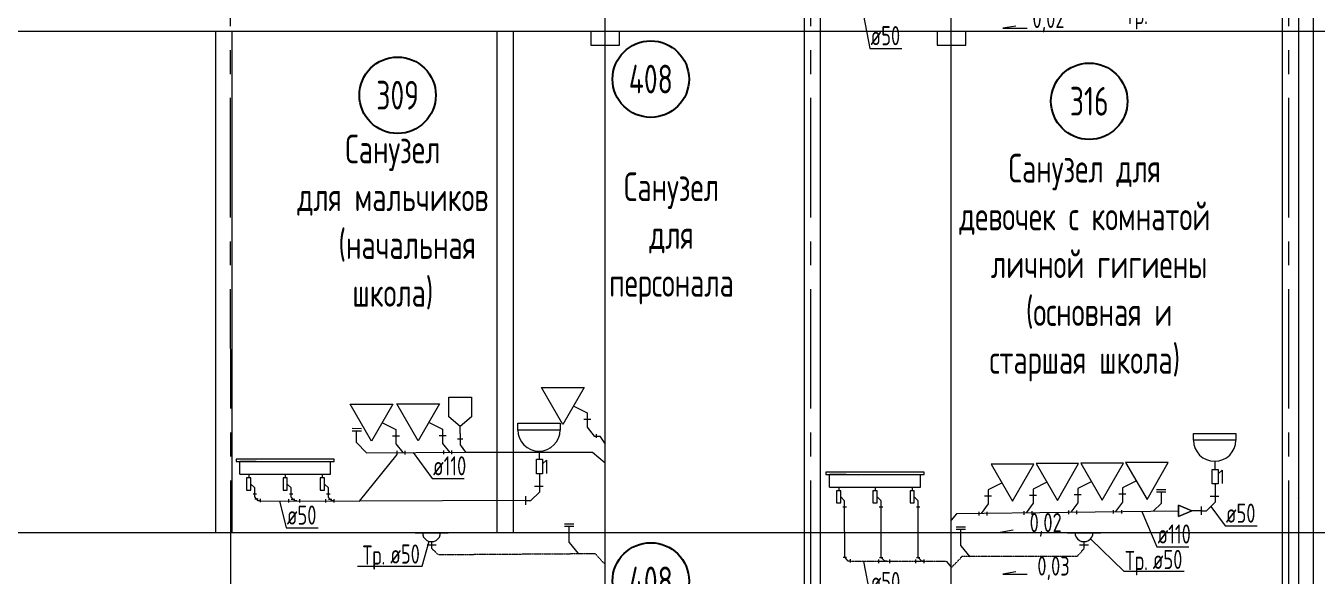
# Model space of a CAD drawing. Header units: millimetres. Extents: x -8689834 to 9419935, y -370377 to 166066.
# Drawn here: x -245600 to -232093, y -9113 to -3357 of the extents above; entities that cross this region are included whole.
import ezdxf
from ezdxf.enums import TextEntityAlignment as Align

# ---------------------------------------------------------------- set-up
doc = ezdxf.new("R2010")
doc.units = ezdxf.units.MM
doc.header["$MEASUREMENT"] = 0
doc.linetypes.add('CENTER', pattern=[2, 1.25, -0.25, 0.25, -0.25])
doc.linetypes.add('gost5', pattern=[0.137795, 0.098425, -0.03937, 0, 0])
doc.layers.get('0').update_dxf_attribs({"color": 250, "lineweight": 9})
for name, color, linetype, lineweight in [('_0', 250, 'Continuous', 9), ('АР_Маркер экспликации', 239, 'Continuous', 13), ('АР_Номер помещения', 1, 'Continuous', 25), ('АР_Оси', 195, 'Continuous', 9), ('АР_Помещения_площадь', 19, 'Continuous', 9), ('ВК_канализация', 32, 'Continuous', 30)]:
    doc.layers.add(name, color=color, linetype=linetype, lineweight=lineweight)
for name, color, linetype in [('PDF _0', 7, 'Continuous'), ('PDF __ВК-Text В1', 7, 'Continuous'), ('PDF __ВК-В1', 5, 'Continuous'), ('PDF __ВК-переход', 7, 'Continuous'), ('PDF __ВК-противопожарные муфты', 1, 'Continuous'), ('PDF __ВК-стены', 7, 'Continuous'), ('PDF __Сантехника', 7, 'Continuous'), ('АР_Таблицы', 250, 'Continuous')]:
    doc.layers.add(name, color=color, linetype=linetype)
doc.layers.add('PDF __ВК-К1', color=7, linetype='Continuous', true_color=0xb80000)
doc.styles.add('ISOCPEUR', font='isocpeur.ttf', dxfattribs={"width": 0.7})
doc.styles.get("Standard").update_dxf_attribs({"font": 'isocpeur.ttf', "width": 0.7})

# ---------------------------------------------------------------- blocks, each defined once
blk = doc.blocks.new('*U3316')
at = {"layer": 'АР_Номер помещения', "color": 7}
blk.add_circle((-15720, 4793), 400, dxfattribs=at)
at = {"layer": 'АР_Помещения_площадь', "color": 7}
blk.add_line((-13545, 633), (-13545, 633), dxfattribs=at)
at = {"color": 7, "style": 'ISOCPEUR', "width": 0.7, "flags": 1}
blk.add_attdef('КАТЕГОРИЯ', (-499, -2092), '', height=250, dxfattribs=at)
at = {"layer": 'АР_Номер помещения', "color": 7, "style": 'ISOCPEUR', "width": 0.7}
blk.add_attdef('НОМЕР_ПОМЕЩЕНИЯ', text='', height=300, dxfattribs=at).set_placement((-15720, 4793), align=Align.MIDDLE_CENTER)
at = {"layer": 'АР_Помещения_площадь', "color": 7, "lineweight": 30, "width": 0.7, "flags": 104}
blk.add_attdef('ИМЯ_ПОМЕЩЕНИЯ', text='', height=100, dxfattribs=at).set_placement((158, 1217), align=Align.MIDDLE_CENTER)
at = {"layer": 'АР_Помещения_площадь', "color": 7, "style": 'ISOCPEUR', "width": 0.7}
blk.add_attdef('ПЛОЩАДЬ_ПОМЕЩЕНИЯ', text='', height=200, dxfattribs=at).set_placement((-13540, 880), align=Align.MIDDLE_RIGHT)
blk = doc.blocks.new('*U3287')
at = {"layer": 'АР_Номер помещения', "color": 7}
blk.add_circle((-15720, 4793), 400, dxfattribs=at)
at = {"layer": 'АР_Помещения_площадь', "color": 7}
blk.add_line((-13545, 633), (-13545, 633), dxfattribs=at)
at = {"color": 7, "style": 'ISOCPEUR', "width": 0.7, "flags": 1}
blk.add_attdef('КАТЕГОРИЯ', (-499, -2092), '', height=250, dxfattribs=at)
at = {"layer": 'АР_Номер помещения', "color": 7, "style": 'ISOCPEUR', "width": 0.7}
blk.add_attdef('НОМЕР_ПОМЕЩЕНИЯ', text='', height=300, dxfattribs=at).set_placement((-15720, 4793), align=Align.MIDDLE_CENTER)
at = {"layer": 'АР_Помещения_площадь', "color": 7, "lineweight": 30, "width": 0.7, "flags": 104}
blk.add_attdef('ИМЯ_ПОМЕЩЕНИЯ', text='', height=100, dxfattribs=at).set_placement((158, 1217), align=Align.MIDDLE_CENTER)
at = {"layer": 'АР_Помещения_площадь', "color": 7, "style": 'ISOCPEUR', "width": 0.7}
blk.add_attdef('ПЛОЩАДЬ_ПОМЕЩЕНИЯ', text='', height=200, dxfattribs=at).set_placement((-13540, 880), align=Align.MIDDLE_RIGHT)
blk = doc.blocks.new('*U3314')
at = {"layer": 'АР_Номер помещения', "color": 7}
blk.add_circle((-15720, 4793), 400, dxfattribs=at)
at = {"layer": 'АР_Помещения_площадь', "color": 7}
blk.add_line((-13545, 633), (-13545, 633), dxfattribs=at)
at = {"color": 7, "style": 'ISOCPEUR', "width": 0.7, "flags": 1}
blk.add_attdef('КАТЕГОРИЯ', (-499, -2092), '', height=250, dxfattribs=at)
at = {"layer": 'АР_Номер помещения', "color": 7, "style": 'ISOCPEUR', "width": 0.7}
blk.add_attdef('НОМЕР_ПОМЕЩЕНИЯ', text='', height=300, dxfattribs=at).set_placement((-15720, 4793), align=Align.MIDDLE_CENTER)
at = {"layer": 'АР_Помещения_площадь', "color": 7, "lineweight": 30, "width": 0.7, "flags": 104}
blk.add_attdef('ИМЯ_ПОМЕЩЕНИЯ', text='', height=100, dxfattribs=at).set_placement((158, 1217), align=Align.MIDDLE_CENTER)
at = {"layer": 'АР_Помещения_площадь', "color": 7, "style": 'ISOCPEUR', "width": 0.7}
blk.add_attdef('ПЛОЩАДЬ_ПОМЕЩЕНИЯ', text='', height=200, dxfattribs=at).set_placement((-13540, 880), align=Align.MIDDLE_RIGHT)

msp = doc.modelspace()

# ---------------------------------------------------------------- linework, layer by layer
at = {"layer": '_0', "color": 244, "ltscale": 500, "true_color": 0x991b1e}
for points in [[(-239916.3, -8763), (-239822.5, -8877)], [(-235820.4, -8795.9), (-235726.5, -8909.8)]]:
    msp.add_lwpolyline(points, dxfattribs=at)
at = {"layer": 'PDF _0', "color": 3, "lineweight": 13}
for centre in [(-241357.2, -8657.3), (-241357.2, -8657.3), (-234533.2, -8657.3), (-234533.2, -8657.3)]:
    msp.add_arc(centre, 95.2, 179.99999, 0.00001, dxfattribs=at)
at = {"layer": 'PDF __ВК-Text В1', "lineweight": 13}
for points in [[(-235244, -3358.9), (-235380.3, -3382), (-235126.9, -3382)], [(-235273.6, -8632.5), (-235409.9, -8655.5), (-235156.5, -8655.5)], [(-235244, -9069.5), (-235380.3, -9092.5), (-235126.9, -9092.5)]]:
    msp.add_lwpolyline(points, dxfattribs=at)
at = {"layer": 'PDF __ВК-В1', "color": 244, "lineweight": 13, "true_color": 0x991b1e}
for points in [[(-239540.2, -18399.6), (-239539.2, -1789.8)], [(-235920.4, -18396.3), (-235920.3, -2230.1)]]:
    msp.add_lwpolyline(points, dxfattribs=at)
at = {"layer": 'PDF __ВК-К1', "color": 244, "lineweight": 13, "true_color": 0x991b1e}
for points in [[(-239728.8, -7405.8), (-239728.8, -7554.4)], [(-239763.3, -7471.5), (-239690.8, -7471.5)], [(-239728.8, -7554.4), (-239656.3, -7650.2)], [(-242090, -7598.1), (-242187.3, -7596.1)], [(-242089.5, -7572), (-242186.7, -7570)], [(-242037.8, -7824.7), (-242142.3, -7715.7), (-242139.8, -7597.1)], [(-241765.2, -7645.4), (-241692.7, -7645.4)], [(-241730.7, -7579.7), (-241730.7, -7728.3)], [(-241276.6, -7641.9), (-241204.1, -7641.9)], [(-241242, -7576.3), (-241242, -7724.8)], [(-241086.5, -7675.3), (-241028.6, -7675.3)], [(-241058.9, -7620.1), (-241058.9, -7738.8)], [(-239631.7, -7665.2), (-239631.7, -7628.8)], [(-241730.7, -7728.3), (-241658.1, -7821.6)], [(-241717.4, -7839.2), (-241717.4, -7802.7)], [(-241633.6, -7839.2), (-241633.6, -7802.7)], [(-241242, -7724.8), (-241169.5, -7818.1)], [(-241228.7, -7835.7), (-241228.7, -7799.3)], [(-241145, -7835.7), (-241145, -7799.3)], [(-241058.9, -7738.8), (-241000.9, -7816.1)], [(-241000.9, -7816.1), (-240920.5, -7816.1)], [(-240228.7, -8042.9), (-240228.7, -8233.4)], [(-240372.6, -8322.3), (-240317.6, -8322.3), (-240228.7, -8233.4)], [(-240190.6, -8174.1), (-240279.5, -8174.1)], [(-235534.3, -8209.4), (-235534.3, -8357.9)], [(-235065.2, -8202.3), (-235065.2, -8350.8)], [(-234597, -8196.3), (-234597, -8344.9)], [(-234128.8, -8190.4), (-234128.8, -8338.9)], [(-233807.5, -8435.1), (-233722.5, -8350.1), (-233722.5, -8231.5)], [(-233772.4, -8205.4), (-233675.1, -8205.4)], [(-233772.4, -8231.5), (-233675.1, -8231.5)], [(-233161.5, -8149.1), (-233161.5, -8339.5)], [(-243222.5, -8252.7), (-243186, -8252.7)], [(-243205.1, -8284), (-243205.1, -8247.6)], [(-243144.1, -8324.4), (-243168.4, -8324.4), (-243205.1, -8284)], [(-243205.1, -8303.1), (-243168.6, -8303.1)], [(-243144.4, -8339.5), (-243144.4, -8303.1)], [(-242852.9, -8308.2), (-242852.9, -8344.6)], [(-242842.5, -8252.7), (-242806.1, -8252.7)], [(-242823.4, -8287.8), (-242823.4, -8251.4)], [(-242764.4, -8325.2), (-242787, -8325.2), (-242823.4, -8287.8)], [(-242823.4, -8306.9), (-242787, -8306.9)], [(-242739.2, -8308.2), (-242739.2, -8344.6)], [(-242464.3, -8308.2), (-242464.3, -8344.6)], [(-242453.9, -8252.7), (-242417.5, -8252.7)], [(-242434.8, -8289.1), (-242434.8, -8252.7)], [(-242375.8, -8326.1), (-242398.4, -8326.1), (-242434.8, -8289.1)], [(-242434.8, -8308.2), (-242398.4, -8308.2)], [(-242375.8, -8344.6), (-242375.8, -8308.2)], [(-240372.6, -8277.8), (-240372.6, -8366.7)], [(-235534.3, -8357.9), (-235606.8, -8457.1)], [(-235499.7, -8275), (-235572.3, -8275)], [(-235065.2, -8350.8), (-235137.7, -8450)], [(-235030.7, -8267.9), (-235103.2, -8267.9)], [(-234597, -8344.9), (-234669.5, -8444.1)], [(-234562.5, -8262), (-234635, -8262)], [(-234128.8, -8338.9), (-234201.3, -8438.1)], [(-234094.3, -8256), (-234166.8, -8256)], [(-233305.4, -8428.4), (-233250.3, -8428.4), (-233161.5, -8339.5)], [(-233123.4, -8280.3), (-233212.2, -8280.3)], [(-237053, -8387.1), (-237016.6, -8387.1)], [(-237034.1, -8915.8), (-237035.6, -8382)], [(-236673.1, -8387.1), (-236636.7, -8387.1)], [(-236654, -8918.1), (-236654, -8385.8)], [(-236284.5, -8387.1), (-236248, -8387.1)], [(-236265.4, -8919.4), (-236265.4, -8387.1)], [(-233542.9, -8431.8), (-235864.9, -8460.3)], [(-235627.4, -8477.6), (-235627.4, -8441.1)], [(-235543.7, -8477.6), (-235543.7, -8441.1)], [(-235158.4, -8470.5), (-235158.4, -8434)], [(-235074.6, -8470.5), (-235074.6, -8434)], [(-234690.2, -8464.5), (-234690.2, -8428.1)], [(-234606.4, -8464.5), (-234606.4, -8428.1)], [(-234221.9, -8458.6), (-234221.9, -8422.1)], [(-234138.2, -8458.6), (-234138.2, -8422.1)], [(-233305.4, -8428.9), (-233403.2, -8430.1)], [(-233305.4, -8384), (-233305.4, -8472.9)], [(-239965.9, -8564.4), (-239868.6, -8564.4)], [(-239965.9, -8590.5), (-239868.6, -8590.5)], [(-239916.3, -8763), (-239917.2, -8590.5), (-239917.2, -8590.5)], [(-235869.9, -8597.3), (-235772.6, -8597.3)], [(-235869.9, -8623.4), (-235772.6, -8623.4)], [(-235820.4, -8795.9), (-235821.3, -8623.4), (-235821.3, -8623.4)], [(-241528.6, -8659.4), (-241181.5, -8659.4)], [(-241355, -8824.5), (-241354.4, -8752.5)], [(-234704.6, -8659.4), (-234357.5, -8659.4)], [(-234531, -8824.5), (-234530.4, -8752.5)], [(-241308.5, -8790.6), (-241401.6, -8790.6)], [(-241308.5, -8790.6), (-241401.6, -8790.6)], [(-234484.5, -8790.6), (-234577.6, -8790.6)], [(-234484.5, -8790.6), (-234577.6, -8790.6)], [(-237051.4, -8915.8), (-237015, -8915.8)], [(-236973.2, -8956.2), (-236997.4, -8956.2), (-237034.1, -8915.8)], [(-236973.4, -8971.4), (-236973.4, -8934.9)], [(-236682, -8940), (-236682, -8976.4)], [(-236672.6, -8918.1), (-236636.2, -8918.1)], [(-236593.5, -8957), (-236616, -8957), (-236654, -8918.1)], [(-236568.2, -8940), (-236568.2, -8976.4)], [(-236293.3, -8940), (-236293.3, -8976.4)], [(-236284.2, -8919.4), (-236247.7, -8919.4)], [(-236204.8, -8957.9), (-236227.4, -8957.9), (-236265.4, -8919.4)], [(-236204.9, -8976.4), (-236204.9, -8940)]]:
    msp.add_lwpolyline(points, dxfattribs=at)
at = {"layer": 'PDF __ВК-К1', "lineweight": 13}
for points in [[(-241528.6, -8659.4), (-241181.5, -8659.4)], [(-234704.6, -8659.4), (-234357.5, -8659.4)]]:
    msp.add_lwpolyline(points, dxfattribs=at)
at = {"layer": 'PDF __ВК-К1', "color": 244, "linetype": 'gost5', "lineweight": 13, "ltscale": 0.5, "true_color": 0x991b1e}
for points in [[(-241355, -8824.5), (-241285.4, -8887.6), (-239646.9, -8876.3), (-239541.5, -8990.6)], [(-234531, -8824.5), (-234607.2, -8909.2), (-235808.7, -8909.2), (-235918.8, -9023.5)]]:
    msp.add_lwpolyline(points, dxfattribs=at)
at = {"layer": 'PDF __ВК-переход', "lineweight": 13}
msp.add_lwpolyline([(-233542.8, -8370.6), (-233543, -8489.1), (-233403.2, -8430.1), (-233542.8, -8370.6), (-233543, -8489.1), (-233403.2, -8430.1), (-233542.8, -8370.6), (-233403.2, -8430.1), (-233543, -8489.1)], close=True, dxfattribs=at)
at = {"layer": 'PDF __ВК-противопожарные муфты', "lineweight": 13}
for points in [[(-239787.1, -3412.4), (-239541.5, -3412.4), (-239291.8, -3412.4)], [(-239689.7, -3412.4), (-239689.7, -3560.6), (-239389.2, -3560.6), (-239389.2, -3412.4)], [(-236166.9, -3412.4), (-235921.4, -3412.4), (-235671.6, -3412.4)], [(-236069.5, -3412.4), (-236069.5, -3560.6), (-235769, -3560.6), (-235769, -3412.4)]]:
    msp.add_lwpolyline(points, dxfattribs=at)
at = {"layer": 'PDF __ВК-стены', "color": 18, "lineweight": 13, "true_color": 0x000000}
for points in [[(-237459.8, 2298.1), (-237459.8, -24400.4)], [(-237290.4, 2298.1), (-237290.4, -24400.4)], [(-232459, 2298.1), (-232459, -24400.4)], [(-232289.6, 2298.1), (-232289.6, -24400.4)], [(-232134, 2298.1), (-232134, -24400.4)], [(-286166.6, -3412.4), (-223080.9, -3412.4)], [(-243615.2, -3412.4), (-243615.2, -8657.3)], [(-243445.8, -3412.4), (-243445.8, -8657.3)], [(-240673.6, -3412.4), (-240673.6, -8657.3)], [(-240504.3, -3412.4), (-240504.3, -8657.3)], [(-278656.6, -8657.3), (-223080.9, -8657.3)]]:
    msp.add_lwpolyline(points, dxfattribs=at)
at = {"layer": 'PDF __Сантехника', "lineweight": 13}
for points in [[(-239984.4, -7526.7), (-240205.5, -7139.8), (-239759.9, -7139.8)], [(-241986.3, -7700.7), (-242207.4, -7313.8), (-241761.8, -7313.8)], [(-241497.7, -7697.2), (-241718.8, -7310.3), (-241273.1, -7310.3)], [(-240455.2, -7513.8), (-240010.7, -7513.8), (-240010.7, -7585.8), (-240455.2, -7585.8)], [(-233387.9, -7620), (-232943.4, -7620), (-232943.4, -7691.9), (-233387.9, -7691.9)], [(-242374.1, -7890.1), (-243401.2, -7890.1), (-243401.2, -7914.3), (-242374.1, -7914.3)], [(-240260.5, -7890.5), (-240197, -7890.5), (-240197, -8042.9), (-240260.5, -8042.9)], [(-235278.6, -8330.3), (-235057.6, -7943.4), (-235503.2, -7943.4)], [(-234809.6, -8323.2), (-234588.5, -7936.3), (-235034.1, -7936.3)], [(-234341.4, -8317.2), (-234120.3, -7930.3), (-234565.9, -7930.3)], [(-233873.2, -8311.3), (-233652.1, -7924.4), (-234097.7, -7924.4)], [(-243245, -8086.1), (-243291.9, -8086.1), (-243291.9, -8212.7), (-243245, -8212.7)], [(-242865.1, -8086.1), (-242910.2, -8086.1), (-242910.2, -8212.7), (-242865.1, -8212.7)], [(-242476.5, -8086.1), (-242521.6, -8086.1), (-242521.6, -8212.7), (-242476.5, -8212.7)], [(-236204.7, -8024.5), (-237231.7, -8024.5), (-237231.7, -8048.8), (-236204.7, -8048.8)], [(-233193.2, -7996.7), (-233129.7, -7996.7), (-233129.7, -8149.1), (-233193.2, -8149.1)], [(-237075.6, -8220.5), (-237122.4, -8220.5), (-237122.4, -8347.2), (-237075.6, -8347.2)], [(-236695.6, -8220.5), (-236740.8, -8220.5), (-236740.8, -8347.2), (-236695.6, -8347.2)], [(-236307, -8220.5), (-236352.1, -8220.5), (-236352.1, -8347.2), (-236307, -8347.2)]]:
    msp.add_lwpolyline(points, close=True, dxfattribs=at)
for points in [[(-241058.9, -7620.1), (-241058.9, -7548.3), (-241174.9, -7446.2), (-241174.9, -7241.8), (-240940.2, -7241.8), (-240940.2, -7446.2), (-241058.9, -7548.3)], [(-239873.9, -7333.3), (-239728.8, -7405.8)], [(-241875.8, -7507.2), (-241730.7, -7579.7)], [(-241387.1, -7503.8), (-241242, -7576.3)], [(-240230.8, -7810.1), (-240230.8, -7890.5)], [(-243363, -8047.9), (-243363, -7914.3)], [(-243189.5, -7914.3), (-243363, -7914.3)], [(-242412.3, -8047.9), (-242412.3, -7914.3)], [(-240197, -7937.1), (-240154.6, -7899), (-240154.6, -8038.7)], [(-233163.6, -7916.2), (-233163.6, -7996.7)], [(-243363, -8047.9), (-242412.3, -8047.9)], [(-243267.6, -8047.9), (-243267.6, -8086.1)], [(-242887.6, -8047.9), (-242887.6, -8086.1)], [(-242499, -8047.9), (-242499, -8086.1)], [(-237193.6, -8182.4), (-237193.6, -8048.8)], [(-237020.1, -8048.8), (-237193.6, -8048.8)], [(-236242.8, -8182.4), (-236242.8, -8048.8)], [(-233129.7, -8043.2), (-233087.4, -8005.1), (-233087.4, -8144.8)], [(-243205.1, -8190.2), (-243245, -8150.3)], [(-243205.1, -8252.7), (-243205.1, -8190.2)], [(-242823.5, -8190.2), (-242865.1, -8150.3)], [(-242823.5, -8252.7), (-242823.5, -8190.2)], [(-242434.8, -8190.2), (-242476.5, -8150.3)], [(-242434.8, -8252.7), (-242434.8, -8190.2)], [(-237193.6, -8182.4), (-236242.8, -8182.4)], [(-237098.1, -8182.4), (-237098.1, -8220.5)], [(-236718.2, -8182.4), (-236718.2, -8220.5)], [(-236329.6, -8182.4), (-236329.6, -8220.5)], [(-235389.2, -8136.8), (-235534.3, -8209.4)], [(-234920.1, -8129.7), (-235065.2, -8202.3)], [(-234451.9, -8123.8), (-234597, -8196.3)], [(-233983.7, -8117.8), (-234128.8, -8190.4)], [(-237035.7, -8324.6), (-237075.6, -8284.7)], [(-237035.7, -8387.1), (-237035.7, -8324.6)], [(-236654, -8324.6), (-236695.6, -8284.7)], [(-236654, -8387.1), (-236654, -8324.6)], [(-236265.4, -8324.6), (-236307, -8284.7)], [(-236265.4, -8387.1), (-236265.4, -8324.6)]]:
    msp.add_lwpolyline(points, dxfattribs=at)
for centre in [(-240233, -7583.6), (-233165.7, -7689.8)]:
    msp.add_arc(centre, 222.2, 180, 0, dxfattribs=at)
at = {"layer": 'АР_Оси', "color": 18, "linetype": 'CENTER', "lineweight": 13, "ltscale": 1000, "true_color": 0x000000}
for p, q in [((-237390.9, -25361.3), (-237390.9, 5667)), ((-232384.4, -25361.3), (-232393, 5648.9)), ((-243445.8, -25361.3), (-243465.7, 5518.6))]:
    msp.add_line(p, q, dxfattribs=at)
at = {"layer": 'ВК_канализация', "color": 18, "lineweight": 13, "ltscale": 500, "true_color": 0x000000}
for points in [[(-236839.6, -3250.6), (-236772.8, -3592.5), (-236437.6, -3592.5)], [(-241547.2, -7819.1), (-241349.4, -8092), (-241014.1, -8092)], [(-242945.2, -8324.9), (-242878.3, -8607.2), (-242543, -8607.2)], [(-233928.5, -8436.6), (-233770.7, -8805.2), (-233435.5, -8805.2)], [(-233205.9, -8384), (-233056.3, -8587.4), (-232721.1, -8587.4)], [(-242129.6, -9008.4), (-241455.1, -9008.4), (-241382.8, -8749)], [(-233485.5, -9065.3), (-234110.4, -9065.3), (-234464.6, -8723.4)], [(-236838.5, -8959.9), (-236771.7, -9301.8), (-236436.5, -9301.8)]]:
    msp.add_lwpolyline(points, dxfattribs=at)
at = {"layer": 'ВК_канализация', "color": 244, "lineweight": 13, "ltscale": 500, "true_color": 0x991b1e}
for points in [[(-239656.3, -7650.2), (-239596.1, -7649.6), (-239541.5, -7732.1)], [(-242037.8, -7824.7), (-241000.9, -7816.1)], [(-240920.5, -7816.1), (-239673.6, -7816.1), (-239541.5, -7928.9)], [(-240372.6, -8322.8), (-242111.7, -8327.8), (-241717.4, -7839.2)], [(-243144.1, -8324.4), (-242111.4, -8327.4)], [(-235864.9, -8460.3), (-235921.4, -8527.3)], [(-235973.4, -8958.1), (-235918.8, -9023.5)]]:
    msp.add_lwpolyline(points, dxfattribs=at)
at = {"layer": 'ВК_канализация', "color": 244, "linetype": 'gost5', "lineweight": 13, "ltscale": 0.5, "true_color": 0x991b1e}
msp.add_lwpolyline([(-236973.2, -8956.2), (-235973.4, -8958.1)], dxfattribs=at)

# ---------------------------------------------------------------- block references
at = {"layer": 'АР_Маркер экспликации', "color": 7, "lineweight": 13}
ref = msp.add_blockref('*U3314', (-223343.6, -8707.4), dxfattribs=at)
ref.add_attrib('НОМЕР_ПОМЕЩЕНИЯ', '408', dxfattribs={"layer": 'АР_Номер помещения', "color": 7, "height": 300, "style": 'ISOCPEUR', "width": 0.7}).set_placement((-239063.3, -3914), align=Align.MIDDLE_CENTER)
ref = msp.add_blockref('*U3316', (-225991.5, -8876.2), dxfattribs=at)
ref.add_attrib('НОМЕР_ПОМЕЩЕНИЯ', '309', dxfattribs={"layer": 'АР_Номер помещения', "color": 7, "height": 300, "style": 'ISOCPEUR', "width": 0.7}).set_placement((-241711.2, -4082.8), align=Align.MIDDLE_CENTER)
ref = msp.add_blockref('*U3287', (-218757.4, -8939.2), dxfattribs=at)
ref.add_attrib('НОМЕР_ПОМЕЩЕНИЯ', '316', dxfattribs={"layer": 'АР_Номер помещения', "color": 7, "height": 300, "style": 'ISOCPEUR', "width": 0.7}).set_placement((-234477.2, -4145.8), align=Align.MIDDLE_CENTER)
ref = msp.add_blockref('*U3314', (-223343.6, -13956.5), dxfattribs=at)
ref.add_attrib('НОМЕР_ПОМЕЩЕНИЯ', '408', dxfattribs={"layer": 'АР_Номер помещения', "color": 7, "height": 300, "style": 'ISOCPEUR', "width": 0.7}).set_placement((-239063.3, -9163.2), align=Align.MIDDLE_CENTER)

# ---------------------------------------------------------------- texts
at = {"layer": 'АР_Таблицы', "lineweight": 13, "ltscale": 100, "attachment_point": 4, "style": 'ISOCPEUR'}
for s, insert, char_height, width in [('\\pxi-1,l1,t1,5;0,02', (-235071.2, -3303), 200, 7500), ('\\pxi-1,l1,t1,5;ø50', (-236765, -3459.8), 200, 7500), ('\\pxi-1,l1,qc,t1,5;Санузел\\P для мальчиков  (начальная \\Pшкола)', (-243306.3, -5409.7), 300, 3089.672), ('\\pxi-1,l1,qc,t1,5;Санузел для \\Pдевочек с комнатой личной гигиены (основная и \\Pстаршая школа)', (-236069.1, -5886.8), 300, 3089.672), ('\\pxi-1,l1,qc,t1,5;Санузел \\Pдля \\Pперсонала', (-240391.9, -5581), 300, 3089.672), ('\\pxi-1,l1,t1,5;ø110', (-241341.6, -7959.3), 200, 7500), ('\\pxi-1,l1,t1,5;ø50', (-233048.6, -8454.8), 200, 7500), ('\\pxi-1,l1,t1,5;ø50', (-242870.5, -8474.5), 200, 7500), ('\\pxi-1,l1,t1,5;0,02', (-235100.8, -8576.5), 200, 7500), ('\\pxi-1,l1,t1,5;ø110', (-233763, -8672.5), 200, 7500), ('\\pxi-1,l1,t1,5;0,03', (-235020.3, -9030.5), 200, 7500), ('\\pxi-1,l1,t1,5;ø50', (-236764, -9169.1), 200, 7500)]:
    msp.add_mtext(s, dxfattribs=dict(at, insert=insert, char_height=char_height, width=width))
at = {"layer": 'ВК_канализация', "color": 18, "lineweight": 13, "ltscale": 100, "true_color": 0x000000, "char_height": 200, "attachment_point": 4, "style": 'ISOCPEUR'}
for s, insert, width in [('Тр.', (-234101.5, -3266.4), 5891.51), ('Тр.', (-242077.1, -8920), 5891.51), ('\\pxi-1,l1,t1,5;ø50', (-241788.6, -8881.8), 7500), ('Тр.', (-234101.5, -8976.9), 5891.51), ('\\pxi-1,l1,t1,5;ø50', (-233813, -8938.7), 7500)]:
    msp.add_mtext(s, dxfattribs=dict(at, insert=insert, width=width))

doc.saveas('drawing.dxf')
